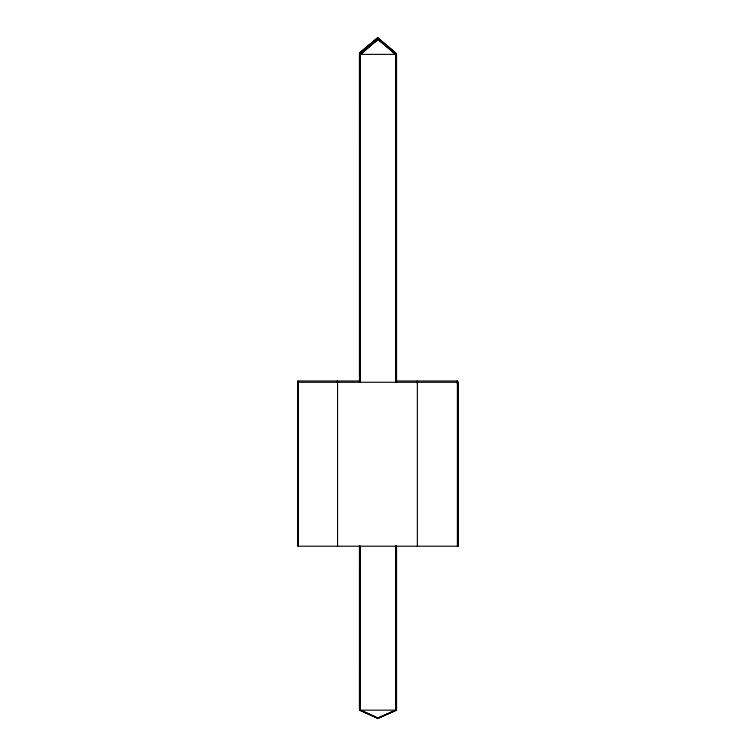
<?xml version="1.0" encoding="UTF-8"?>
<svg xmlns="http://www.w3.org/2000/svg" width="756" height="756" viewBox="0 0 756 756"><rect width="100%" height="100%" fill="white"/><g stroke="black" fill="none" stroke-linecap="round" stroke-linejoin="round"><path stroke-width="1.13" d="M360.489 54.375L370.383 45.955M372.179 44.424L378.472 39.076M361.755 53.1L359.431 53.1L377.802 37.8L395.794 53.1L377.527 37.8L359.431 53.1L359.459 380.996M359.733 53.1L377.802 37.8M359.563 382.271L359.582 54.375L377.65 39.076L395.927 54.375L395.898 382.271M359.856 382.271L359.828 54.375L377.924 39.076L395.927 54.375M359.856 54.375L377.924 39.076M378.274 718.2L396.097 710.168L396.097 546.219M395.624 546.219L395.653 710.168L377.395 718.2L359.563 710.168L359.582 546.219M395.501 53.1L377.527 37.8M359.563 54.375L395.653 54.375L395.653 382.271M360.017 380.996L297.694 380.996L297.694 544.944M396.116 380.996L457.541 380.996L457.541 383.358M359.431 708.892L359.459 546.125M359.563 710.168L395.653 710.168M360.489 710.168L370.147 714.42M372.292 715.365L375.515 716.782M377.65 39.076L395.624 54.375M457.852 382.271L457.852 546.219M457.663 382.271L457.663 546.219M457.389 382.271L457.389 546.219M457.267 380.996L457.267 383.358M417.359 382.271L417.359 546.219M417.236 380.996L417.236 383.358M396.56 382.271L396.56 54.375L378.293 39.076L360.215 54.375L360.215 382.271M396.56 546.219L396.56 710.168L378.454 718.2L360.036 710.168L360.036 546.219M396.371 54.375L396.371 382.271M396.371 546.219L396.371 710.168M396.286 382.271L396.286 54.375L378.019 39.076L360.036 54.375L360.036 382.271M396.286 546.219L396.286 710.168M396.097 54.375L396.097 382.271M395.927 546.219L395.898 710.168L377.669 718.2L359.828 710.168L359.828 546.219M360.215 546.219L360.215 710.168M337.573 382.271L337.573 546.219M337.45 380.996L337.45 383.358M298.091 382.271L298.091 546.219M297.968 380.996L297.968 544.944M458.306 382.271L297.817 382.271L297.817 546.219L458.306 546.219L458.306 382.271M458.127 546.219L458.127 382.271L458.032 546.219"/></g></svg>
